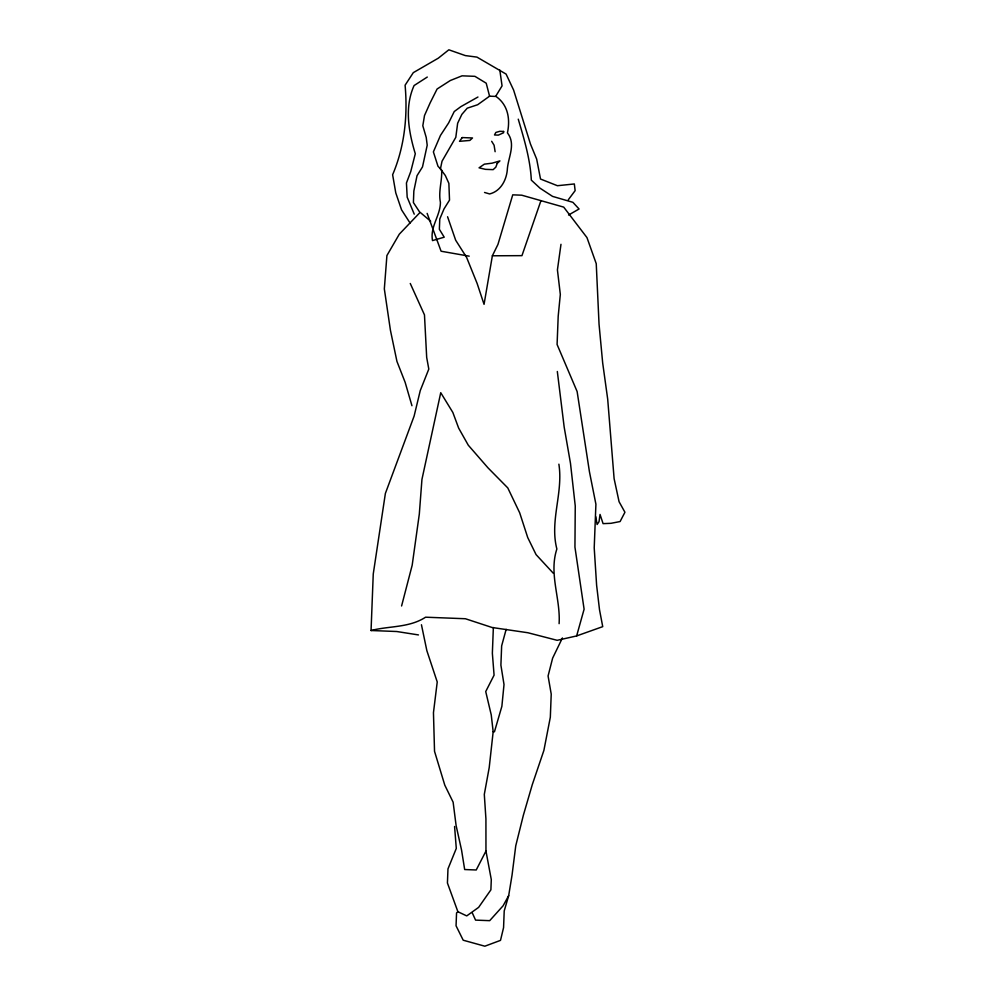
<?xml version="1.0" encoding="UTF-8"?>
<svg xmlns="http://www.w3.org/2000/svg" width="996" height="996" viewBox="0 0 996 996"><rect width="100%" height="100%" fill="white"/><g stroke="black" fill="none" stroke-linecap="round" stroke-linejoin="round"><path stroke-width="1.49" d="M558.88 464.173C563.375 492.896 549.531 520.709 556.864 548.983C548.672 573.97 560.661 598.409 559.105 623.67M418.469 634.925L396.744 631.514L371.06 630.518L373.251 574.007L385.377 493.443L414.112 416.104L420.25 390.619L428.803 369.08L426.686 357.427L424.47 314.885L410.265 283.474M495.124 151.716L494.091 145.242L491.675 141.295M493.356 627.542L492.36 653.239L494.078 675.163L485.724 691.56L491.252 714.929L493.169 731.724L489.21 767.58L484.305 794.41L485.924 818.911L485.961 851.057L491.289 879.568L490.891 889.839L478.628 907.368L466.726 915.909L457.886 911.714L447.428 883.004L447.976 868.886L456.293 848.43L454.574 826.493M560.985 244.306L557.424 269.891L560.325 294.443L558.196 316.23L557.088 344.479L577.132 391.565L589.445 471.793L595.907 504.2L594.214 547.862L596.616 585.25L599.517 609.801L602.729 626.646L576.634 635.934L557.175 640.316L527.892 632.746L492.074 627.492L465.406 618.74L425.591 617.196C409.082 627.941 389.013 625.837 371.06 630.518M457.886 911.714L456.554 912.946L456.056 925.782L463.202 940.212L484.84 946.2L500.502 940.373L503.565 927.637L504.213 910.942L508.67 895.678L512.031 875.223L515.754 845.791L523.373 815.214L532.275 784.686L543.891 750.411L550.327 717.22L551.224 694.112L548.074 675.973L552.631 658.144L562.416 637.95M595.795 516.737L597.102 524.506L599.032 521.667L600.04 514.434L603.078 523.635L610.971 523.311L620.085 521.555L624.94 512.255L619.076 501.735L614.109 478.64L607.697 399.184L602.68 362.967L599.044 324.248L596.243 263.679L586.968 237.596L563.711 207.118L521.73 195.191L512.741 194.843L497.95 244.431L492.373 255.785L484.056 304.34L477.146 283.499L466.589 257.366L455.67 240.21L447.578 216.755M401.587 605.979L412.182 565.23L419.316 514.061L421.943 479.425L440.742 392.698L452.844 412.456L458.658 428.118L468.294 445.212L487.99 467.846L507.786 487.916L519.688 512.816L527.731 537.566L536.072 554.61L553.353 573.285M506.155 629.335L501.648 645.881L500.901 665.141L504.013 684.551L501.872 706.338L494.452 731.774L493.169 731.724M576.634 635.934L584.104 609.203L574.941 547.115L575.252 505.968L570.484 463.339L564.172 427.072L557.324 371.496M540.803 201.08L521.954 255.648L492.373 255.785M485.961 851.057L476.225 869.981L464.671 869.533L461.559 850.111L456.093 825.46L453.13 802.203L444.789 785.147L434.53 751.308L433.459 712.688L437.232 681.961L426.861 650.687L421.445 624.753M508.67 895.678L503.129 905.75L489.696 920.665L475.565 920.117L472.191 912.672M495.983 95.84L502.059 85.88L499.83 70.118M568.255 199.835L575.14 190.634L574.331 183.961L557.424 185.717L540.517 179.031L536.67 159.111L530.495 144.109L513.6 90.038L506.093 74.09L476.935 57.108L465.331 55.589L448.835 49.8L438.302 58.179L413.303 72.646L405.098 85.195C407.8 115.561 404.662 146.537 392.623 174.736L395.773 192.875L401.55 209.82L410.041 223.004M419.428 213.082L399.309 234.172L386.909 255.549L384.332 288.89L390.432 330.286L396.943 361.411L405.135 382.315L411.946 405.721M484.542 192.465L489.621 193.946C500.415 191.294 506.254 180.587 507.275 170.191C507.836 157.567 516.376 144.457 507.437 132.904C510.326 119.097 508.147 104.978 495.983 96.438L489.571 96.189L477.657 104.729L467.236 108.178L461.845 114.403L457.65 123.243L455.807 137.323L442.025 161.228L440.431 168.884L445.324 175.508L448.872 183.364L449.52 200.109L444.029 208.899L439.771 219.02L439.373 229.292L444.216 237.197L432.501 240.596C429.886 226.64 440.357 215.92 440.419 202.325C438.228 191.431 442.199 181.123 441.676 170.216L437.966 166.208L433.385 151.89L440.456 135.444L448.661 122.894L454.238 111.54L460.862 106.647L477.956 97.023M427.284 77.053L414.087 85.544C404.289 107.219 408.646 131.883 415.295 153.758L410.75 171.586L406.443 182.99L407.177 197.171L414.236 214.165M568.554 215.024L579.074 208.998L572.899 202.325L552.556 196.386L540.019 188.182L531.316 180.127C530.32 159.323 524.108 139.054 518.256 119.171M469.203 256.171L441.091 251.229L427.135 213.381M430.683 221.237L419.478 211.799L413.402 202.561L413.85 190.995L417.025 175.694L422.503 166.905L427.209 145.217L426.226 137.46L422.814 125.757L424.508 115.524L430.135 102.887L437.107 89.005L450.304 80.514L462.057 75.833L474.905 76.331L486.21 83.191L489.571 96.189M503.627 131.46L503.578 132.754L498.349 135.12L494.489 134.97L495.871 132.443L499.78 131.31L503.627 131.46M497.241 163.369L495.809 167.179L493.145 169.644L485.438 169.345L479.064 167.814L484.355 164.153L492.111 163.17L499.917 160.904L497.241 163.369M462.231 137.573L459.517 141.32L469.838 140.436L472.502 137.971L462.231 137.573"/></g></svg>
